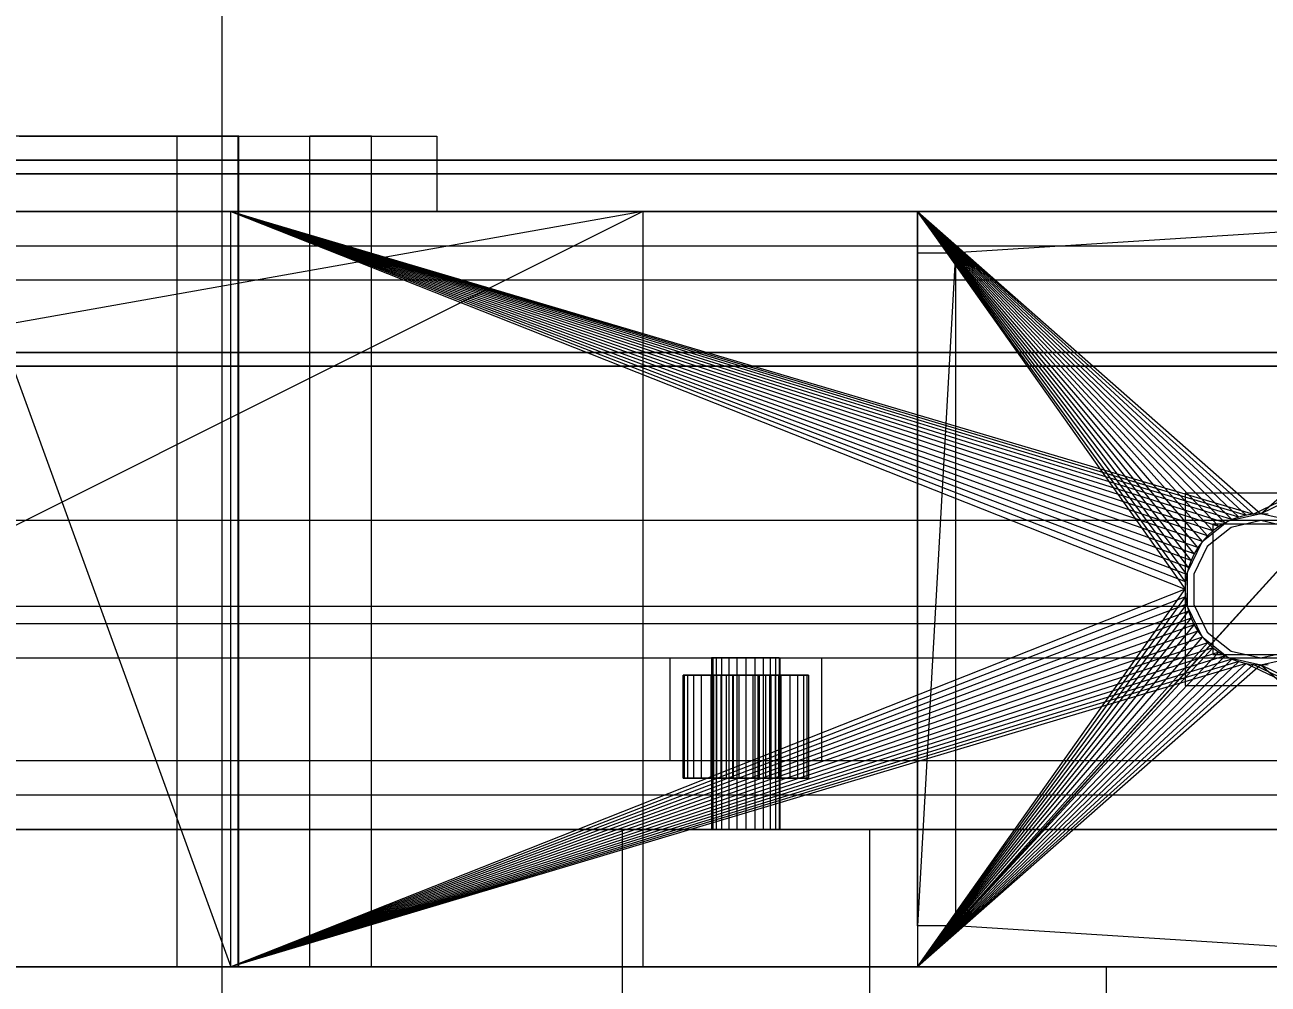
# Model space of a CAD drawing. Header units: millimetres. Extents: x -191664 to 191490, y -197311 to 10263.
# Drawn here: x 26168.2 to 26530.3, y -17795 to -17515.6 of the extents above; entities that cross this region are included whole.
import ezdxf

# ---------------------------------------------------------------- set-up
doc = ezdxf.new("R2010")
doc.units = ezdxf.units.MM
for name, color, linetype, lineweight in [('COTAS_USUARIO', 1, 'Continuous', 0), ('superior_briquetadora', 7, 'Continuous', 0), ('superior_C05', 7, 'Continuous', 0)]:
    doc.layers.add(name, color=color, linetype=linetype, lineweight=lineweight)
doc.dimstyles.new('PLANTA_100', dxfattribs={"dimtxt": 250, "dimasz": 150, "dimexe": 150, "dimexo": 80, "dimgap": 100, "dimtad": 1, "dimtih": 1, "dimtoh": 1, "dimdec": 1, "dimdsep": 46, "dimcen": 0.09, "dimclrd": 1, "dimclre": 1, "dimclrt": 1, "dimadec": 0, "dimazin": 0, "dimtfac": 1, "dimtdec": 4, "dimtofl": 0, "dimtmove": 0, "dimatfit": 3, "dimfxl": 1, "dimtolj": 1, "dimtzin": 0, "dimarcsym": 0})

# ---------------------------------------------------------------- blocks, each defined once
blk = doc.blocks.new('*D103')
at = {"layer": 'COTAS_USUARIO', "color": 1, "lineweight": -2, "transparency": 16777216}
for p, q in [((26928.19, -17830), (26928.19, -17680)), ((25808.19, -17980), (27078.19, -17980)), ((25808.19, -18000), (27078.19, -18000)), ((26928.19, -18150), (26928.19, -18300))]:
    blk.add_line(p, q, dxfattribs=at)
at = {"layer": 'COTAS_USUARIO', "color": 1, "transparency": 16777216}
for points in [[(26903.19, -17830), (26953.19, -17830), (26928.19, -17980)], [(26903.19, -18150), (26953.19, -18150), (26928.19, -18000)]]:
    blk.add_solid(points, dxfattribs=at)
at = {"layer": 'Defpoints', "color": 0, "transparency": 16777216}
for p in [(25728.19, -17980), (25728.19, -18000), (26928.19, -18000)]:
    blk.add_point(p, dxfattribs=at)

msp = doc.modelspace()

# ---------------------------------------------------------------- linework, layer by layer
at = {"layer": 'superior_briquetadora', "color": 9, "true_color": 0xb9c3c2}
for p, q in [((26225.57, -17250), (26225.57, -17800)), ((26173.65, -17548), (26156.1, -17548)), ((26166.48, -17548), (26184.92, -17548)), ((26189.66, -17548), (26173.65, -17548)), ((26184.92, -17548), (26202.54, -17548)), ((26203.57, -17548), (26189.66, -17548)), ((26202.54, -17548), (26219.08, -17548)), ((26214.91, -17548), (26203.57, -17548)), ((26212.52, -17790), (26212.52, -17548)), ((26213.42, -17548), (26212.52, -17548)), ((26215.91, -17548), (26213.42, -17548)), ((26223.3, -17548), (26214.91, -17548)), ((26219.52, -17548), (26215.91, -17548)), ((26219.08, -17548), (26234.29, -17548)), ((26223.53, -17548), (26219.52, -17548)), ((26228.45, -17548), (26223.3, -17548)), ((26227.14, -17548), (26223.53, -17548)), ((26229.63, -17548), (26227.14, -17548)), ((26230.19, -17548), (26228.45, -17548)), ((26230.52, -17548), (26229.63, -17548)), ((26230.19, -17548), (26230.19, -17790)), ((26230.52, -17790), (26230.52, -17548)), ((26234.29, -17548), (26247.95, -17548)), ((26247.95, -17548), (26259.86, -17548)), ((26251.19, -17790), (26251.19, -17548)), ((26252.08, -17548), (26251.19, -17548)), ((26254.58, -17548), (26252.08, -17548)), ((26258.18, -17548), (26254.58, -17548)), ((26262.19, -17548), (26258.18, -17548)), ((26259.86, -17548), (26269.86, -17548)), ((26265.8, -17548), (26262.19, -17548)), ((26268.3, -17548), (26265.8, -17548)), ((26269.19, -17548), (26268.3, -17548)), ((26269.19, -17790), (26269.19, -17548)), ((26269.86, -17548), (26277.79, -17548)), ((26277.79, -17548), (26283.54, -17548)), ((26283.54, -17548), (26287.02, -17548)), ((26287.02, -17548), (26288.19, -17548)), ((26288.19, -17548), (26288.19, -17570)), ((24748.19, -17570), (26708.19, -17570)), ((26348.19, -17570), (25108.19, -17790)), ((26348.19, -17570), (25108.19, -17570)), ((26348.19, -17570), (25121.52, -17570)), ((26624.19, -17570), (25121.52, -17570)), ((26348.19, -17570), (25908.19, -17570)), ((26228.19, -17570), (25908.19, -17570)), ((26348.19, -17570), (25908.19, -17790)), ((25943.7, -17570), (26228.19, -17570)), ((25945.63, -17570), (26228.19, -17570)), ((25947.29, -17570), (26228.19, -17570)), ((25948.67, -17570), (26228.19, -17570)), ((25949.77, -17570), (26228.19, -17570)), ((26148.19, -17570), (26228.19, -17570)), ((26148.19, -17570), (26228.19, -17790)), ((26166.48, -17570), (26184.92, -17570)), ((26184.92, -17570), (26202.54, -17570)), ((26202.54, -17570), (26219.08, -17570)), ((26219.08, -17570), (26234.29, -17570)), ((26228.19, -17570), (26428.19, -17570)), ((26348.19, -17570), (26228.19, -17570)), ((26228.19, -17570), (26708.19, -17570)), ((26228.19, -17790), (26228.19, -17570)), ((26228.19, -17570), (26506.19, -17680)), ((26506.29, -17677.84), (26228.19, -17570)), ((26506.61, -17675.71), (26228.19, -17570)), ((26507.13, -17673.61), (26228.19, -17570)), ((26507.86, -17671.58), (26228.19, -17570)), ((26508.78, -17669.63), (26228.19, -17570)), ((26509.89, -17667.78), (26228.19, -17570)), ((26511.18, -17666.04), (26228.19, -17570)), ((26512.63, -17664.44), (26228.19, -17570)), ((26514.23, -17662.99), (26228.19, -17570)), ((26515.96, -17661.71), (26228.19, -17570)), ((26517.82, -17660.6), (26228.19, -17570)), ((26519.77, -17659.67), (26228.19, -17570)), ((26521.8, -17658.95), (26228.19, -17570)), ((26228.19, -17570), (26526.03, -17658.11)), ((26228.19, -17570), (26523.89, -17658.42)), ((26234.29, -17570), (26247.95, -17570)), ((26247.95, -17570), (26259.86, -17570)), ((26259.86, -17570), (26269.86, -17570)), ((26269.86, -17570), (26277.79, -17570)), ((26277.79, -17570), (26283.54, -17570)), ((26283.54, -17570), (26287.02, -17570)), ((26287.02, -17570), (26288.19, -17570)), ((26348.19, -17570), (26348.19, -17790)), ((26624.19, -17570), (26348.19, -17570)), ((26348.19, -17570), (26428.19, -17570)), ((26428.19, -17582), (26428.19, -17570)), ((26428.19, -17570), (26428.19, -17778)), ((26428.19, -17570), (26428.19, -17790)), ((26439.21, -17582), (26428.19, -17570)), ((26628.19, -17570), (26428.19, -17570)), ((26428.19, -17570), (26506.19, -17680)), ((26428.19, -17570), (26517.82, -17660.6)), ((26515.96, -17661.71), (26428.19, -17570)), ((26514.23, -17662.99), (26428.19, -17570)), ((26512.63, -17664.44), (26428.19, -17570)), ((26511.18, -17666.04), (26428.19, -17570)), ((26509.89, -17667.78), (26428.19, -17570)), ((26508.78, -17669.63), (26428.19, -17570)), ((26507.86, -17671.58), (26428.19, -17570)), ((26507.13, -17673.61), (26428.19, -17570)), ((26506.61, -17675.71), (26428.19, -17570)), ((26506.29, -17677.84), (26428.19, -17570)), ((26428.19, -17570), (26519.77, -17659.67)), ((26428.19, -17570), (26521.8, -17658.95)), ((26428.19, -17570), (26523.89, -17658.42)), ((26428.19, -17570), (26526.03, -17658.11)), ((26428.19, -17570), (26528.19, -17658)), ((26428.19, -17570), (26649.02, -17570)), ((26428.19, -17570), (26708.19, -17570)), ((26428.19, -17790), (26628.19, -17570)), ((26628.19, -17570), (26439.21, -17778)), ((26628.19, -17570), (26439.21, -17582)), ((26708.19, -17570), (26526.03, -17658.11)), ((26528.19, -17658), (26628.19, -17570)), ((26708.19, -17570), (26528.19, -17658)), ((26428.19, -17778), (26428.19, -17582)), ((26428.19, -17582), (26439.21, -17582)), ((26439.21, -17582), (26428.19, -17778)), ((26439.21, -17582), (26439.21, -17778)), ((26550.19, -17652), (26506.19, -17652)), ((26506.19, -17652), (26506.19, -17708)), ((26528.19, -17658), (26518.64, -17660.18)), ((26523.89, -17658.42), (26521.8, -17658.95)), ((26526.03, -17658.11), (26523.89, -17658.42)), ((26528.19, -17658), (26526.03, -17658.11)), ((26537.73, -17660.18), (26528.19, -17658)), ((26530.34, -17658.11), (26528.19, -17658)), ((26518.64, -17660.18), (26510.99, -17666.28)), ((26519.51, -17661.98), (26512.55, -17667.53)), ((26514.19, -17661), (26514.19, -17699)), ((26542.19, -17661), (26514.19, -17661)), ((26515.96, -17661.71), (26514.23, -17662.99)), ((26517.82, -17660.6), (26515.96, -17661.71)), ((26519.77, -17659.67), (26517.82, -17660.6)), ((26528.19, -17660), (26519.51, -17661.98)), ((26521.8, -17658.95), (26519.77, -17659.67)), ((26536.86, -17661.98), (26528.19, -17660)), ((26512.63, -17664.44), (26511.18, -17666.04)), ((26514.23, -17662.99), (26512.63, -17664.44)), ((26510.99, -17666.28), (26506.74, -17675.1)), ((26512.55, -17667.53), (26508.69, -17675.55)), ((26509.89, -17667.78), (26508.78, -17669.63)), ((26511.18, -17666.04), (26509.89, -17667.78)), ((26507.86, -17671.58), (26507.13, -17673.61)), ((26508.78, -17669.63), (26507.86, -17671.58)), ((26506.61, -17675.71), (26506.29, -17677.84)), ((26507.13, -17673.61), (26506.61, -17675.71)), ((26506.74, -17675.1), (26506.74, -17684.9)), ((26508.69, -17675.55), (26508.69, -17684.45)), ((26506.19, -17680), (26228.19, -17790)), ((26428.19, -17790), (26506.19, -17680)), ((26506.29, -17677.84), (26506.19, -17680)), ((26506.19, -17680), (26506.29, -17682.16)), ((26506.29, -17682.16), (26228.19, -17790)), ((26428.19, -17790), (26506.29, -17682.16)), ((26506.29, -17682.16), (26506.61, -17684.29)), ((26506.61, -17684.29), (26228.19, -17790)), ((26507.13, -17686.39), (26228.19, -17790)), ((26428.19, -17790), (26506.61, -17684.29)), ((26428.19, -17790), (26507.13, -17686.39)), ((26506.61, -17684.29), (26507.13, -17686.39)), ((26506.74, -17684.9), (26510.99, -17693.72)), ((26507.13, -17686.39), (26507.86, -17688.42)), ((26508.69, -17684.45), (26512.55, -17692.47)), ((26507.86, -17688.42), (26228.19, -17790)), ((26508.78, -17690.37), (26228.19, -17790)), ((26428.19, -17790), (26507.86, -17688.42)), ((26428.19, -17790), (26508.78, -17690.37)), ((26507.86, -17688.42), (26508.78, -17690.37)), ((26508.78, -17690.37), (26509.89, -17692.22)), ((26509.89, -17692.22), (26228.19, -17790)), ((26511.18, -17693.96), (26228.19, -17790)), ((26428.19, -17790), (26509.89, -17692.22)), ((26428.19, -17790), (26511.18, -17693.96)), ((26509.89, -17692.22), (26511.18, -17693.96)), ((26510.99, -17693.72), (26518.64, -17699.82)), ((26511.18, -17693.96), (26512.63, -17695.56)), ((26512.55, -17692.47), (26519.51, -17698.02)), ((26512.63, -17695.56), (26228.19, -17790)), ((26514.23, -17697.01), (26228.19, -17790)), ((26515.96, -17698.29), (26228.19, -17790)), ((26512.63, -17695.56), (26428.19, -17790)), ((26514.23, -17697.01), (26428.19, -17790)), ((26515.96, -17698.29), (26428.19, -17790)), ((26512.63, -17695.56), (26514.23, -17697.01)), ((26514.23, -17697.01), (26515.96, -17698.29)), ((26515.96, -17698.29), (26517.82, -17699.4)), ((26519.51, -17698.02), (26528.19, -17700)), ((26528.19, -17700), (26536.86, -17698.02)), ((26517.82, -17699.4), (26228.19, -17790)), ((26519.77, -17700.33), (26228.19, -17790)), ((26521.8, -17701.05), (26228.19, -17790)), ((26523.89, -17701.58), (26228.19, -17790)), ((26517.82, -17699.4), (26428.19, -17790)), ((26519.77, -17700.33), (26428.19, -17790)), ((26521.8, -17701.05), (26428.19, -17790)), ((26523.89, -17701.58), (26428.19, -17790)), ((26526.03, -17701.89), (26428.19, -17790)), ((26514.19, -17699), (26542.19, -17699)), ((26517.82, -17699.4), (26519.77, -17700.33)), ((26518.64, -17699.82), (26528.19, -17702)), ((26519.77, -17700.33), (26521.8, -17701.05)), ((26521.8, -17701.05), (26523.89, -17701.58)), ((26523.89, -17701.58), (26526.03, -17701.89)), ((26523.89, -17701.58), (26708.19, -17790)), ((26526.03, -17701.89), (26528.19, -17702)), ((26526.03, -17701.89), (26708.19, -17790)), ((26528.19, -17702), (26537.73, -17699.82)), ((26528.19, -17702), (26530.34, -17701.89)), ((26528.19, -17702), (26428.19, -17790)), ((26528.19, -17702), (26628.19, -17790)), ((26528.19, -17702), (26708.19, -17790)), ((26506.19, -17708), (26550.19, -17708)), ((26428.19, -17778), (26428.19, -17790)), ((26439.21, -17778), (26428.19, -17790)), ((26439.21, -17778), (26428.19, -17778)), ((26628.19, -17790), (26439.21, -17778)), ((26708.19, -17790), (24748.19, -17790)), ((24832.19, -17790), (26334.85, -17790)), ((25108.19, -17790), (26348.19, -17790)), ((25108.19, -17790), (26334.85, -17790)), ((25908.19, -17790), (26348.19, -17790)), ((26228.19, -17790), (25908.19, -17790)), ((26228.19, -17790), (25943.7, -17790)), ((26228.19, -17790), (25945.63, -17790)), ((26228.19, -17790), (25947.29, -17790)), ((26228.19, -17790), (25948.67, -17790)), ((25949.77, -17790), (26228.19, -17790)), ((26228.19, -17790), (26148.19, -17790)), ((26173.65, -17790), (26156.1, -17790)), ((26189.66, -17790), (26173.65, -17790)), ((26203.57, -17790), (26189.66, -17790)), ((26214.91, -17790), (26203.57, -17790)), ((26213.42, -17790), (26212.52, -17790)), ((26215.91, -17790), (26213.42, -17790)), ((26223.3, -17790), (26214.91, -17790)), ((26219.52, -17790), (26215.91, -17790)), ((26223.53, -17790), (26219.52, -17790)), ((26228.45, -17790), (26223.3, -17790)), ((26227.14, -17790), (26223.53, -17790)), ((26229.63, -17790), (26227.14, -17790)), ((26228.19, -17790), (26428.19, -17790)), ((26708.19, -17790), (26228.19, -17790)), ((26228.19, -17790), (26348.19, -17790)), ((26230.19, -17790), (26228.45, -17790)), ((26230.52, -17790), (26229.63, -17790)), ((26252.08, -17790), (26251.19, -17790)), ((26254.58, -17790), (26252.08, -17790)), ((26258.18, -17790), (26254.58, -17790)), ((26262.19, -17790), (26258.18, -17790)), ((26265.8, -17790), (26262.19, -17790)), ((26268.3, -17790), (26265.8, -17790)), ((26269.19, -17790), (26268.3, -17790)), ((26334.85, -17790), (26624.19, -17790)), ((26348.19, -17790), (26624.19, -17790)), ((26428.19, -17790), (26348.19, -17790)), ((26428.19, -17790), (26628.19, -17790)), ((26428.19, -17790), (26649.02, -17790)), ((26708.19, -17790), (26428.19, -17790)), ((26483.19, -17790), (26485.66, -17790)), ((26483.19, -17790), (26483.19, -17802)), ((26485.66, -17790), (26492.6, -17790)), ((26492.6, -17790), (26502.62, -17790)), ((26502.62, -17790), (26513.75, -17790)), ((26513.75, -17790), (26523.77, -17790)), ((26523.77, -17790), (26530.71, -17790))]:
    msp.add_line(p, q, dxfattribs=at)
at = {"layer": 'superior_briquetadora', "color": 8, "true_color": 0x667b86}
for p, q in [((26742.28, -17555), (24692.28, -17555)), ((24693.73, -17555), (26743.73, -17555)), ((26762.64, -17555), (24712.64, -17555)), ((24714.09, -17555), (26764.09, -17555)), ((24693.73, -17559), (26743.73, -17559)), ((26762.64, -17559), (24712.64, -17559)), ((26743.73, -17611), (24693.73, -17611)), ((24712.64, -17611), (26762.64, -17611)), ((24692.28, -17615), (26742.28, -17615)), ((26743.73, -17615), (24693.73, -17615)), ((24712.64, -17615), (26762.64, -17615)), ((26764.09, -17615), (24714.09, -17615))]:
    msp.add_line(p, q, dxfattribs=at)
at = {"layer": 'superior_briquetadora', "color": 251, "true_color": 0x53616b}
for p, q in [((24628.19, -17570), (26828.19, -17570)), ((24628.19, -17580), (26828.19, -17580)), ((26828.19, -17590), (24628.19, -17590)), ((26828.19, -17660), (24628.19, -17660)), ((26828.19, -17685), (24628.19, -17685))]:
    msp.add_line(p, q, dxfattribs=at)
at = {"layer": 'superior_C05', "color": 251, "true_color": 0x596770}
for p, q in [((25203.19, -17690), (27183.19, -17690)), ((25038.19, -17700), (27328.19, -17700)), ((27328.19, -17730), (25038.19, -17730)), ((27183.19, -17740), (25203.19, -17740))]:
    msp.add_line(p, q, dxfattribs=at)
at = {"layer": 'superior_C05', "color": 251, "true_color": 0x5c6a72}
for p, q in [((26356.19, -17730), (26356.19, -17700)), ((26356.19, -17700), (26400.19, -17700)), ((26400.19, -17700), (26400.19, -17730)), ((26400.19, -17730), (26356.19, -17730))]:
    msp.add_line(p, q, dxfattribs=at)
at = {"layer": 'superior_C05', "color": 253, "true_color": 0xaab3b8}
for p, q in [((26368.53, -17700), (26368.19, -17700)), ((26368.19, -17700), (26368.19, -17750)), ((26369.53, -17700), (26368.53, -17700)), ((26368.53, -17700), (26368.53, -17750)), ((26371.12, -17700), (26369.53, -17700)), ((26369.53, -17700), (26369.53, -17750)), ((26373.19, -17700), (26371.12, -17700)), ((26371.12, -17700), (26371.12, -17750)), ((26375.6, -17700), (26373.19, -17700)), ((26373.19, -17700), (26373.19, -17750)), ((26378.19, -17700), (26375.6, -17700)), ((26375.6, -17700), (26375.6, -17750)), ((26380.77, -17700), (26378.19, -17700)), ((26378.19, -17700), (26378.19, -17750)), ((26383.19, -17700), (26380.77, -17700)), ((26380.77, -17700), (26380.77, -17750)), ((26385.26, -17700), (26383.19, -17700)), ((26383.19, -17700), (26383.19, -17750)), ((26386.85, -17700), (26385.26, -17700)), ((26385.26, -17700), (26385.26, -17750)), ((26387.85, -17700), (26386.85, -17700)), ((26386.85, -17700), (26386.85, -17750)), ((26387.85, -17700), (26388.19, -17700)), ((26387.85, -17700), (26387.85, -17750)), ((26388.19, -17750), (26388.19, -17700)), ((26368.53, -17750), (26368.19, -17750)), ((26369.53, -17750), (26368.53, -17750)), ((26371.12, -17750), (26369.53, -17750)), ((26373.19, -17750), (26371.12, -17750)), ((26375.6, -17750), (26373.19, -17750)), ((26378.19, -17750), (26375.6, -17750)), ((26380.77, -17750), (26378.19, -17750)), ((26383.19, -17750), (26380.77, -17750)), ((26385.26, -17750), (26383.19, -17750)), ((26386.85, -17750), (26385.26, -17750)), ((26387.85, -17750), (26386.85, -17750)), ((26388.19, -17750), (26387.85, -17750))]:
    msp.add_line(p, q, dxfattribs=at)
at = {"layer": 'superior_C05', "color": 125, "true_color": 0x608c85}
for p, q in [((26360.29, -17705), (26359.94, -17705)), ((26359.94, -17705), (26367.94, -17705)), ((26359.94, -17735), (26359.94, -17705)), ((26361.33, -17705), (26360.29, -17705)), ((26360.29, -17705), (26368.13, -17705)), ((26360.29, -17735), (26360.29, -17705)), ((26363.01, -17705), (26361.33, -17705)), ((26361.33, -17705), (26368.72, -17705)), ((26361.33, -17735), (26361.33, -17705)), ((26365.28, -17705), (26363.01, -17705)), ((26363.01, -17705), (26369.66, -17705)), ((26363.01, -17735), (26363.01, -17705)), ((26368.05, -17705), (26365.28, -17705)), ((26365.28, -17705), (26370.94, -17705)), ((26365.28, -17735), (26365.28, -17705)), ((26367.94, -17705), (26368.13, -17705)), ((26367.94, -17705), (26367.94, -17735)), ((26371.2, -17705), (26368.05, -17705)), ((26368.05, -17705), (26372.49, -17705)), ((26368.05, -17735), (26368.05, -17705)), ((26368.13, -17705), (26368.72, -17705)), ((26368.13, -17705), (26368.13, -17735)), ((26368.72, -17705), (26369.66, -17705)), ((26368.72, -17705), (26368.72, -17735)), ((26369.66, -17705), (26370.94, -17705)), ((26369.66, -17705), (26369.66, -17735)), ((26370.94, -17705), (26372.49, -17705)), ((26370.94, -17705), (26370.94, -17735)), ((26374.63, -17705), (26371.2, -17705)), ((26371.2, -17705), (26374.26, -17705)), ((26371.2, -17735), (26371.2, -17705)), ((26372.49, -17705), (26374.26, -17705)), ((26372.49, -17705), (26372.49, -17735)), ((26374.26, -17705), (26376.19, -17705)), ((26374.26, -17705), (26374.26, -17735)), ((26378.19, -17705), (26374.63, -17705)), ((26374.63, -17705), (26376.19, -17705)), ((26374.63, -17735), (26374.63, -17705)), ((26376.19, -17705), (26378.19, -17705)), ((26376.19, -17705), (26376.19, -17735)), ((26381.75, -17705), (26378.19, -17705)), ((26378.19, -17705), (26380.19, -17705)), ((26378.19, -17705), (26378.19, -17735)), ((26381.75, -17705), (26380.19, -17705)), ((26380.19, -17705), (26382.11, -17705)), ((26380.19, -17705), (26380.19, -17735)), ((26385.17, -17705), (26381.75, -17705)), ((26381.75, -17735), (26381.75, -17705)), ((26385.17, -17705), (26382.11, -17705)), ((26382.11, -17705), (26383.88, -17705)), ((26382.11, -17705), (26382.11, -17735)), ((26388.33, -17705), (26383.88, -17705)), ((26383.88, -17705), (26385.43, -17705)), ((26383.88, -17705), (26383.88, -17735)), ((26388.33, -17705), (26385.17, -17705)), ((26385.17, -17735), (26385.17, -17705)), ((26391.09, -17705), (26385.43, -17705)), ((26385.43, -17705), (26386.71, -17705)), ((26385.43, -17705), (26385.43, -17735)), ((26393.36, -17705), (26386.71, -17705)), ((26386.71, -17705), (26387.66, -17705)), ((26386.71, -17705), (26386.71, -17735)), ((26395.05, -17705), (26387.66, -17705)), ((26387.66, -17705), (26388.24, -17705)), ((26387.66, -17705), (26387.66, -17735)), ((26396.09, -17705), (26388.24, -17705)), ((26388.24, -17705), (26388.44, -17705)), ((26388.24, -17705), (26388.24, -17735)), ((26391.09, -17705), (26388.33, -17705)), ((26388.33, -17735), (26388.33, -17705)), ((26388.44, -17705), (26396.44, -17705)), ((26388.44, -17735), (26388.44, -17705)), ((26393.36, -17705), (26391.09, -17705)), ((26391.09, -17735), (26391.09, -17705)), ((26395.05, -17705), (26393.36, -17705)), ((26393.36, -17735), (26393.36, -17705)), ((26396.09, -17705), (26395.05, -17705)), ((26395.05, -17735), (26395.05, -17705)), ((26396.44, -17705), (26396.09, -17705)), ((26396.09, -17735), (26396.09, -17705)), ((26396.44, -17705), (26396.44, -17735)), ((26367.94, -17735), (26359.94, -17735)), ((26359.94, -17735), (26360.29, -17735)), ((26368.13, -17735), (26360.29, -17735)), ((26360.29, -17735), (26361.33, -17735)), ((26368.72, -17735), (26361.33, -17735)), ((26361.33, -17735), (26363.01, -17735)), ((26369.66, -17735), (26363.01, -17735)), ((26363.01, -17735), (26365.28, -17735)), ((26370.94, -17735), (26365.28, -17735)), ((26365.28, -17735), (26368.05, -17735)), ((26368.13, -17735), (26367.94, -17735)), ((26372.49, -17735), (26368.05, -17735)), ((26368.05, -17735), (26371.2, -17735)), ((26368.72, -17735), (26368.13, -17735)), ((26369.66, -17735), (26368.72, -17735)), ((26370.94, -17735), (26369.66, -17735)), ((26372.49, -17735), (26370.94, -17735)), ((26374.26, -17735), (26371.2, -17735)), ((26371.2, -17735), (26374.63, -17735)), ((26374.26, -17735), (26372.49, -17735)), ((26376.19, -17735), (26374.26, -17735)), ((26376.19, -17735), (26374.63, -17735)), ((26374.63, -17735), (26378.19, -17735)), ((26378.19, -17735), (26376.19, -17735)), ((26380.19, -17735), (26378.19, -17735)), ((26378.19, -17735), (26381.75, -17735)), ((26382.11, -17735), (26380.19, -17735)), ((26380.19, -17735), (26381.75, -17735)), ((26381.75, -17735), (26385.17, -17735)), ((26383.88, -17735), (26382.11, -17735)), ((26382.11, -17735), (26385.17, -17735)), ((26385.43, -17735), (26383.88, -17735)), ((26383.88, -17735), (26388.33, -17735)), ((26385.17, -17735), (26388.33, -17735)), ((26386.71, -17735), (26385.43, -17735)), ((26385.43, -17735), (26391.09, -17735)), ((26387.66, -17735), (26386.71, -17735)), ((26386.71, -17735), (26393.36, -17735)), ((26388.24, -17735), (26387.66, -17735)), ((26387.66, -17735), (26395.05, -17735)), ((26388.44, -17735), (26388.24, -17735)), ((26388.24, -17735), (26396.09, -17735)), ((26388.33, -17735), (26391.09, -17735)), ((26396.44, -17735), (26388.44, -17735)), ((26391.09, -17735), (26393.36, -17735)), ((26393.36, -17735), (26395.05, -17735)), ((26395.05, -17735), (26396.09, -17735)), ((26396.09, -17735), (26396.44, -17735))]:
    msp.add_line(p, q, dxfattribs=at)
at = {"layer": 'superior_C05', "color": 117, "true_color": 0x376c5b}
msp.add_line((27628.19, -17750), (25128.19, -17750), dxfattribs=at)
at = {"layer": 'superior_C05', "color": 253, "true_color": 0xabb4b8}
msp.add_line((25218.19, -17750), (27538.19, -17750), dxfattribs=at)
at = {"layer": 'superior_C05', "color": 9, "true_color": 0xb9c3c2}
for p, q in [((26342.19, -17750), (26345.75, -17750)), ((26342.19, -17750), (26342.19, -18250)), ((26345.75, -17750), (26355.74, -17750)), ((26355.74, -17750), (26370.18, -17750)), ((26370.18, -17750), (26386.2, -17750)), ((26386.2, -17750), (26400.63, -17750)), ((26400.63, -17750), (26410.62, -17750)), ((26410.62, -17750), (26414.19, -17750)), ((26414.19, -17750), (26414.19, -18250))]:
    msp.add_line(p, q, dxfattribs=at)

# ---------------------------------------------------------------- dimensions: what is measured, and where the dimension line sits
at = {"layer": 'COTAS_USUARIO'}
dim = msp.add_aligned_dim(p1=(25728.19, -17980), p2=(25728.19, -18000), distance=1200, dimstyle='PLANTA_100', dxfattribs=at)
dim.commit()
dim.dimension.update_dxf_attribs({"geometry": '*D103', "text_midpoint": (26928.19, -17990)})

doc.saveas('drawing.dxf')
